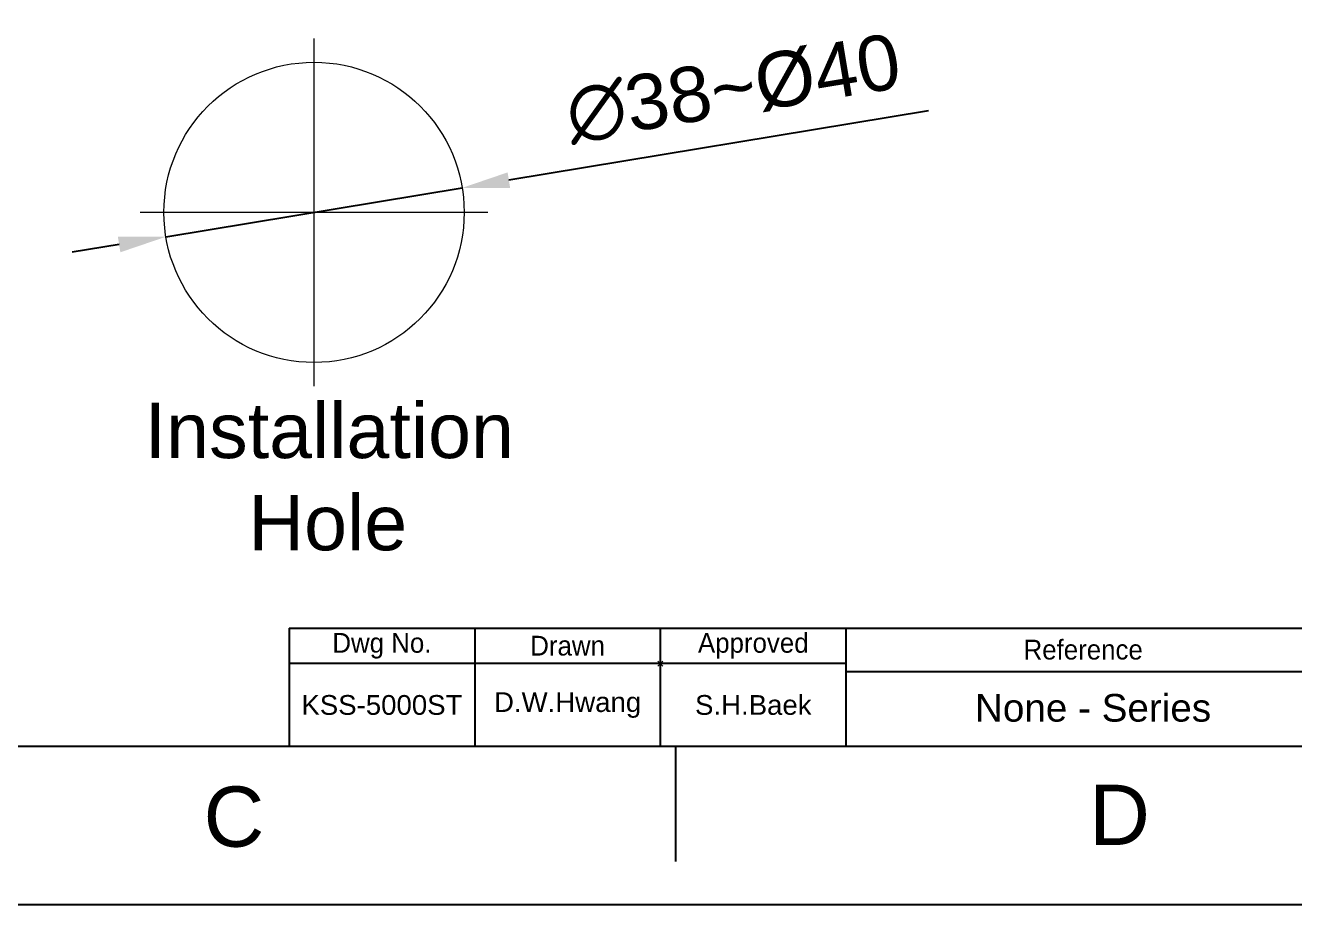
# Model space of a CAD drawing. Header units: inches. Extents: x 5290 to 5884, y -3043 to -2203.
# Drawn here: x 5560.3 to 5720.9, y -3042.5 to -2931.3 of the extents above; entities that cross this region are included whole.
import ezdxf

# ---------------------------------------------------------------- set-up
doc = ezdxf.new("R2010")
doc.units = ezdxf.units.IN
doc.header["$LTSCALE"] = 4.84
doc.header["$MEASUREMENT"] = 0
doc.header["$PDMODE"] = 3
doc.header["$PDSIZE"] = 0.3125
doc.linetypes.add('CENTERX2', pattern=[20.32, 12.7, -2.54, 2.54, -2.54])
doc.layers.get('0').update_dxf_attribs({"linetype": 'CONTINUOUS', "lineweight": 13})
doc.layers.get('Defpoints').update_dxf_attribs({"linetype": 'CONTINUOUS'})
for name, color, linetype, lineweight in [('CENTER', 1, 'CENTERX2', 15), ('DIM', 3, 'CONTINUOUS', 9), ('TEXT', 2, 'CONTINUOUS', 13)]:
    doc.layers.add(name, color=color, linetype=linetype, lineweight=lineweight)
doc.layers.add('FORM', color=7, linetype='CONTINUOUS')
doc.styles.add('ROMANS', font='Gulim.ttf')
doc.styles.get("Standard").update_dxf_attribs({"font": 'arial.ttf'})
doc.dimstyles.new('DIMSTYLE_1', dxfattribs={"dimtxt": 6, "dimasz": 6, "dimexe": 1, "dimexo": 1, "dimgap": 3, "dimtad": 1, "dimdec": 1, "dimdsep": 46, "dimtxsty": 'Standard', "dimcen": 0, "dimclrd": 3, "dimclre": 3, "dimclrt": 4, "dimadec": 1, "dimazin": 0, "dimtp": 0.3, "dimtm": 0.3, "dimtfac": 1, "dimtdec": 1, "dimtofl": 0, "dimtmove": 0, "dimatfit": 3, "dimfxl": 1, "dimtolj": 1, "dimtzin": 0, "dimarcsym": 0})

# ---------------------------------------------------------------- blocks, each defined once
blk = doc.blocks.new('*D11')
at = {"layer": 'Defpoints', "color": 0, "transparency": 16777216}
for p in [(5615.56, -2951.82), (5578.07, -2958.01)]:
    blk.add_point(p, dxfattribs=at)
at = {"layer": 'DIM', "color": 3, "lineweight": -2, "transparency": 16777216}
for p, q in [((5674.58, -2942.08), (5621.48, -2950.85)), ((5578.07, -2958.01), (5615.56, -2951.82)), ((5572.15, -2958.99), (5566.23, -2959.96))]:
    blk.add_line(p, q, dxfattribs=at)
at = {"layer": 'DIM', "color": 3, "transparency": 16777216}
for points in [[(5621.32, -2949.86), (5621.64, -2951.83), (5615.56, -2951.82)], [(5571.99, -2958), (5572.31, -2959.97), (5578.07, -2958.01)]]:
    blk.add_solid(points, dxfattribs=at)
at = {"layer": 'DIM', "color": 4, "transparency": 16777216, "insert": (5649.89, -2939.3), "char_height": 7, "attachment_point": 5, "rotation": 9.3697}
blk.add_mtext('\\A1;∅38~%%C40', dxfattribs=at)

msp = doc.modelspace()

# ---------------------------------------------------------------- linework, layer by layer
msp.add_circle((5596.82, -2954.92), 19)
at = {"layer": 'CENTER'}
for p, q in [((5596.82, -2976.92), (5596.82, -2932.92)), ((5618.82, -2954.92), (5574.82, -2954.92))]:
    msp.add_line(p, q, dxfattribs=at)
at = {"layer": 'FORM'}
for p, q in [((5593.66, -3007.53), (5864.16, -3007.53)), ((5593.66, -3007.53), (5593.66, -3022.53)), ((5617.16, -3007.53), (5617.16, -3022.53)), ((5640.66, -3022.53), (5640.66, -3007.53)), ((5664.16, -3022.53), (5664.16, -3007.53)), ((5664.16, -3012.03), (5593.66, -3012.03)), ((5664.16, -3013.03), (5804.16, -3013.03))]:
    msp.add_line(p, q, dxfattribs=at)
at = {"layer": 'FORM', "linetype": 'Continuous'}
msp.add_line((5864.16, -3022.53), (5310.16, -3022.53), dxfattribs=at)
at = {"layer": 'FORM', "color": 7, "linetype": 'Continuous'}
for p, q in [((5642.56, -3022.54), (5642.56, -3037.07)), ((5290.16, -3042.53), (5884.16, -3042.53))]:
    msp.add_line(p, q, dxfattribs=at)
at = {"layer": 'TEXT'}
msp.add_point((5640.66, -3012.03), dxfattribs=at)

# ---------------------------------------------------------------- texts
at = {"layer": 'FORM', "char_height": 7.62, "attachment_point": 5}
for s, insert in [('C', (5586.68, -3031.45)), ('D', (5698.76, -3031.17))]:
    msp.add_mtext_dynamic_manual_height_columns(s, width=10, gutter_width=12.5, heights=[0], dxfattribs=dict(at, insert=insert))
at = {"layer": 'TEXT', "color": 2, "insert": (5583.9, -2979.02), "char_height": 7, "attachment_point": 1}
msp.add_mtext_dynamic_manual_height_columns('\\pi-8.52165;Installation \\P\\pi4.59976;Hole', width=28.1224, gutter_width=12.5, heights=[0], dxfattribs=at)
at = {"layer": 'TEXT', "char_height": 2.5, "attachment_point": 5, "style": 'ROMANS'}
for s, width, insert in [('Dwg No.', 23.5, (5605.41, -3009.78)), ('Drawn', 23.5, (5628.91, -3009.78)), ('Approved', 23.5, (5652.41, -3009.78)), ('Reference', 60, (5694.16, -3010.28))]:
    msp.add_mtext_dynamic_manual_height_columns(s, width=width, gutter_width=12.5, heights=[0], dxfattribs=dict(at, insert=insert))
at = {"layer": 'TEXT', "attachment_point": 5}
for s, width, insert, char_height in [('KSS-5000ST', 23.5, (5605.41, -3017.28), 2.5), ('D.W.Hwang', 23.5, (5628.91, -3017.28), 2.5), ('{\\fArial|b0|i0|c0|p34;S.H.Baek}', 23.5, (5652.41, -3017.28), 2.5), ('None - Series', 60, (5695.41, -3017.65), 3.5)]:
    msp.add_mtext_dynamic_manual_height_columns(s, width=width, gutter_width=12.5, heights=[0], dxfattribs=dict(at, insert=insert, char_height=char_height))

# ---------------------------------------------------------------- dimensions: what is measured, and where the dimension line sits
at = {"layer": 'DIM'}
dim = msp.add_diameter_dim_2p(p1=(5578.07, -2958.01), p2=(5615.56, -2951.82), text='<>~%%C40', dimstyle='DIMSTYLE_1', override={"dimtxt": 7, "dimcen": 0.09, "dimtofl": 1}, dxfattribs=at)
dim.commit()
dim.dimension.update_dxf_attribs({"geometry": '*D11', "text_midpoint": (5649.89, -2939.3)})

doc.saveas('drawing.dxf')
